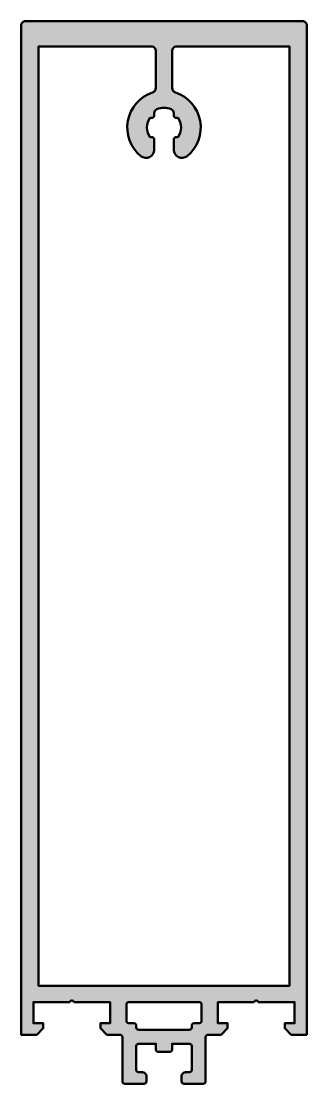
# Model space of a CAD drawing. Extents: x -18 to 18, y -6 to 124.
import ezdxf

# ---------------------------------------------------------------- set-up
doc = ezdxf.new("R2010")
doc.units = 0
doc.layers.add('0S-Alu contour', color=7, linetype='Continuous', lineweight=50)
doc.layers.add('0S-Alu hatch', color=252, linetype='Continuous', lineweight=25)

# ---------------------------------------------------------------- blocks, each defined once
blk = doc.blocks.new('434210__F4611D75_C797_460E_B690_9BDC2FC58663_')
at = {"layer": '0S-Alu hatch'}
h = blk.add_hatch(color=256, dxfattribs=at)
edge = h.paths.add_edge_path()
edge.add_line((17.5, 0), (15.6, 0))
edge.add_line((15.6, 0), (14.8, 0.7999999999999972))
edge.add_line((14.8, 0.7999999999999972), (14.8, 1.400000000000005))
edge.add_line((14.8, 1.400000000000005), (16, 1.400000000000005))
edge.add_line((16, 1.400000000000005), (16, 4))
edge.add_line((16, 4), (11.55, 4))
edge.add_arc((11.3, 3.943749999999994), 0.2562499999999995, 12.6803834918211, 167.3196165081789)
edge.add_line((11.05, 4), (6.599999999999997, 4))
edge.add_line((6.599999999999997, 4), (6.599999999999997, 1.400000000000005))
edge.add_line((6.599999999999997, 1.400000000000005), (7.799999999999997, 1.400000000000005))
edge.add_line((7.799999999999997, 1.400000000000005), (7.799999999999997, 0.7999999999999972))
edge.add_line((7.799999999999997, 0.7999999999999972), (6.999999999999996, 0))
edge.add_line((6.999999999999996, 0), (5.399999999999996, 0))
edge.add_arc((5.399999999999995, -0.3000000000000114), 0.3000000000000114, 89.99999999999967, 180)
edge.add_line((5.099999999999983, -0.3000000000000114), (5.099999999999999, -5.699999999999988))
edge.add_ellipse((4.799999999999998, -5.699999999999999), major_axis=(-0.3000000000000007, 0), ratio=1, start_angle=89.99999999999898, end_angle=180, ccw=False)
edge.add_line((4.799999999999993, -6), (2.449999999999999, -6))
edge.add_ellipse((2.450000000000005, -5.699999999999989), major_axis=(-0.3000000000000104, 0), ratio=1, start_angle=0, end_angle=89.9999999999988, ccw=False)
edge.add_line((2.149999999999995, -5.699999999999988), (2.149999999999998, -5.099999999999994))
edge.add_ellipse((2.649999999999997, -5.099999999999993), major_axis=(-0.4999999999999992, 0), ratio=1, start_angle=269.9999999999999, end_angle=360, ccw=False)
edge.add_line((2.649999999999998, -4.599999999999994), (3.100000000000001, -4.599999999999994))
edge.add_arc((3.100000000000008, -4.299999999999982), 0.3000000000000114, 269.9999999999986, 360)
edge.add_line((3.400000000000019, -4.299999999999982), (3.4, -1.400000000000005))
edge.add_arc((3.099999999999994, -1.400000000000005), 0.300000000000006, 0, 90)
edge.add_line((3.099999999999994, -1.099999999999999), (1, -1.099999999999994))
edge.add_line((1, -1.099999999999994), (1, -1.799999999999997))
edge.add_ellipse((0.700000000000003, -1.799999999999982), major_axis=(-0.2999999999999971, 0), ratio=1, start_angle=90, end_angle=180, ccw=False)
edge.add_line((0.700000000000003, -2.09999999999998), (-0.6999999999999993, -2.099999999999994))
edge.add_ellipse((-0.7000000000000025, -1.799999999999982), major_axis=(-0.3000000000000114, 0), ratio=1, start_angle=0, end_angle=90.00000000000063, ccw=False)
edge.add_line((-1.000000000000014, -1.799999999999982), (-1, -1.099999999999994))
edge.add_line((-1, -1.099999999999994), (-3.100000000000001, -1.099999999999994))
edge.add_arc((-3.099999999999994, -1.400000000000005), 0.3000000000000114, 90.00000000000136, 180)
edge.add_line((-3.400000000000005, -1.400000000000005), (-3.399999999999998, -4.300000000000011))
edge.add_arc((-3.100000000000008, -4.299999999999982), 0.29999999999999, 180, 270)
edge.add_line((-3.100000000000008, -4.599999999999972), (-2.649999999999998, -4.599999999999994))
edge.add_ellipse((-2.649999999999997, -5.099999999999993), major_axis=(-0.4999999999999992, 0), ratio=1, start_angle=180, end_angle=270.0000000000001, ccw=False)
edge.add_line((-2.149999999999998, -5.099999999999994), (-2.149999999999998, -5.699999999999988))
edge.add_ellipse((-2.449999999999997, -5.700000000000001), major_axis=(-0.2999999999999989, 0), ratio=1, start_angle=89.99999999999898, end_angle=180, ccw=False)
edge.add_line((-2.450000000000002, -6), (-4.8, -6))
edge.add_ellipse((-4.799999999999997, -5.699999999999988), major_axis=(-0.3000000000000114, 0), ratio=1, start_angle=0, end_angle=89.99999999999937, ccw=False)
edge.add_line((-5.100000000000008, -5.699999999999988), (-5.099999999999997, -0.2999999999999971))
edge.add_arc((-5.399999999999998, -0.3000000000000114), 0.3000000000000007, 0, 90)
edge.add_line((-5.399999999999998, -1.07e-14), (-6.999999999999996, 0))
edge.add_line((-6.999999999999996, 0), (-7.799999999999997, 0.7999999999999972))
edge.add_line((-7.799999999999997, 0.7999999999999972), (-7.799999999999997, 1.400000000000005))
edge.add_line((-7.799999999999997, 1.400000000000005), (-6.599999999999997, 1.400000000000005))
edge.add_line((-6.599999999999997, 1.400000000000005), (-6.599999999999997, 4))
edge.add_line((-6.599999999999997, 4), (-11.05, 4))
edge.add_arc((-11.29999999999999, 3.943749999999994), 0.2562499999999978, 12.68038349182122, 167.3196165081787)
edge.add_line((-11.54999999999999, 4), (-16, 4))
edge.add_line((-16, 4), (-16, 1.400000000000005))
edge.add_line((-16, 1.400000000000005), (-14.79999999999999, 1.400000000000005))
edge.add_line((-14.79999999999999, 1.400000000000005), (-14.79999999999999, 0.7999999999999972))
edge.add_line((-14.79999999999999, 0.7999999999999972), (-15.6, 0))
edge.add_line((-15.6, 0), (-17.5, 0))
edge.add_line((-17.5, 0), (-17.5, 123.5))
edge.add_ellipse((-17, 123.5), major_axis=(-0.4999999999999965, 0), ratio=1, start_angle=269.9999999999996, end_angle=360, ccw=False)
edge.add_line((-17, 124), (17, 124))
edge.add_ellipse((17, 123.5), major_axis=(-0.5, 0), ratio=1, start_angle=180, end_angle=270.0000000000004, ccw=False)
edge.add_line((17.5, 123.5), (17.5, 0))
edge = h.paths.add_edge_path()
edge.add_line((-1.20000000000002, 109.53030615433), (-1.20000000000002, 108.2778684822367))
edge.add_ellipse((-2.200000000000024, 108.2778684822367), major_axis=(-1.000000000000004, 0), ratio=1, start_angle=51.0551964059037, end_angle=180, ccw=False)
edge.add_ellipse((-2.13e-14, 111), major_axis=(-4.500000000000028, 0), ratio=1, start_angle=-71.71611005959238, end_angle=51.055196405904326, ccw=False)
edge.add_arc((-1.600000000000026, 115.8425200051213), 0.5999999999999992, 288.2838899404061, 360)
edge.add_line((-1.000000000000031, 115.8425200051213), (-1.000000000000028, 120.4))
edge.add_arc((-1.500000000000028, 120.4), 0.5, 0, 90)
edge.add_line((-1.500000000000028, 120.9), (-15.39999999999999, 120.9))
edge.add_line((-15.39999999999999, 120.9), (-15.4, 6))
edge.add_line((-15.4, 6), (15.40000000000001, 6))
edge.add_line((15.40000000000001, 6), (15.39999999999999, 120.9))
edge.add_line((15.39999999999999, 120.9), (1.499999999999985, 120.9))
edge.add_arc((1.499999999999985, 120.4), 0.5, 90, 180)
edge.add_line((0.9999999999999786, 120.4), (0.9999999999999928, 115.8425200051213))
edge.add_arc((1.599999999999981, 115.8425200051213), 0.599999999999989, 180, 251.7161100595927)
edge.add_ellipse((-2.13e-14, 111), major_axis=(-4.500000000000024, 0), ratio=1, start_angle=128.9448035940957, end_angle=251.7161100595926, ccw=False)
edge.add_ellipse((2.199999999999992, 108.2778684822367), major_axis=(-1.000000000000003, 0), ratio=1, start_angle=0, end_angle=128.9448035940959, ccw=False)
edge.add_line((1.199999999999988, 108.2778684822367), (1.199999999999997, 109.53030615433))
edge.add_ellipse((1.500000000000035, 109.53030615433), major_axis=(-0.3000000000000379, 0), ratio=1, start_angle=229.6807351609687, end_angle=360, ccw=False)
edge.add_arc((-1.42e-14, 111), 2.100000000000003, 323.7767789191133, 396.2232210808887)
edge.add_ellipse((1.499999999999975, 112.4696938456699), major_axis=(-0.2999999999999936, 0), ratio=1, start_angle=0, end_angle=130.319264839042, ccw=False)
edge.add_line((1.199999999999981, 112.4696938456699), (1.199999999999985, 112.7663521732655))
edge.add_arc((0.6999999999999816, 112.7663521732655), 0.5000000000000036, 0, 68.38172757784112)
edge.add_arc((-2.13e-14, 111), 2.400000000000009, 68.38172757784167, 111.6182724221582)
edge.add_arc((-0.700000000000017, 112.7663521732655), 0.5000000000000041, 111.618272422159, 180)
edge.add_line((-1.20000000000002, 112.7663521732655), (-1.200000000000024, 112.4696938456699))
edge.add_ellipse((-1.500000000000021, 112.4696938456699), major_axis=(-0.2999999999999964, 0), ratio=1, start_angle=49.68073516095808, end_angle=180, ccw=False)
edge.add_arc((-2.13e-14, 111), 2.100000000000007, 143.7767789191114, 216.2232210808884)
edge.add_ellipse((-1.500000000000028, 109.53030615433), major_axis=(-0.3000000000000043, 0), ratio=1, start_angle=180, end_angle=310.31926483904, ccw=False)
edge = h.paths.add_edge_path()
edge.add_line((4.299999999999997, 4), (-4.299999999999997, 4))
edge.add_arc((-4.299999999999997, 3.699999999999988), 0.3000000000000114, 90, 180)
edge.add_line((-4.600000000000008, 3.699999999999988), (-4.599999999999997, 1.700000000000002))
edge.add_arc((-4.299999999999997, 1.700000000000017), 0.3000000000000007, 180, 270)
edge.add_line((-4.299999999999997, 1.400000000000016), (-3.699999999999999, 1.400000000000005))
edge.add_ellipse((-3.699999999999995, 1.099999999999994), major_axis=(-0.3000000000000114, 0), ratio=1, start_angle=180, end_angle=270.0000000000007, ccw=False)
edge.add_line((-3.399999999999984, 1.099999999999994), (-3.399999999999998, 0.9000000000000056))
edge.add_arc((-3.099999999999994, 0.9000000000000056), 0.3000000000000043, 180, 270)
edge.add_line((-3.099999999999994, 0.6000000000000015), (3.100000000000001, 0.5999999999999944))
edge.add_arc((3.099999999999994, 0.9000000000000056), 0.3000000000000114, 270.0000000000013, 360)
edge.add_line((3.400000000000005, 0.9000000000000056), (3.4, 1.100000000000008))
edge.add_ellipse((3.699999999999999, 1.099999999999994), major_axis=(-0.2999999999999971, 0), ratio=1, start_angle=270, end_angle=360, ccw=False)
edge.add_line((3.699999999999999, 1.399999999999991), (4.299999999999991, 1.400000000000005))
edge.add_arc((4.299999999999993, 1.700000000000017), 0.3000000000000114, 269.9999999999997, 360)
edge.add_line((4.600000000000004, 1.700000000000017), (4.599999999999996, 3.700000000000002))
edge.add_arc((4.299999999999997, 3.699999999999988), 0.2999999999999989, 0, 90)
at = {"layer": '0S-Alu contour', "color": 7}
for points in [[(-17, 124), (17, 124)], [(-11.54999999999999, 4), (-16, 4), (-16, 1.400000000000005), (-14.79999999999999, 1.400000000000005), (-14.79999999999999, 0.7999999999999972), (-15.6, 0), (-17.5, 0), (-17.5, 123.5)], [(17.5, 123.5), (17.5, 0)], [(-1.500000000000028, 120.9), (-15.39999999999999, 120.9), (-15.4, 6), (15.40000000000001, 6), (15.39999999999999, 120.9), (1.499999999999985, 120.9)], [(-1.000000000000031, 115.8425200051213), (-1.000000000000028, 120.4)], [(0.9999999999999786, 120.4), (0.9999999999999928, 115.8425200051213)], [(-1.20000000000002, 112.7663521732655), (-1.200000000000024, 112.4696938456699)], [(1.199999999999981, 112.4696938456699), (1.199999999999985, 112.7663521732655)], [(-1.20000000000002, 109.53030615433), (-1.20000000000002, 108.2778684822367)], [(1.199999999999988, 108.2778684822367), (1.199999999999997, 109.53030615433)], [(-5.399999999999998, -1.07e-14), (-6.999999999999996, 0), (-7.799999999999997, 0.7999999999999972), (-7.799999999999997, 1.400000000000005), (-6.599999999999997, 1.400000000000005), (-6.599999999999997, 4), (-11.05, 4)], [(4.299999999999997, 4), (-4.299999999999997, 4)], [(11.05, 4), (6.599999999999997, 4), (6.599999999999997, 1.400000000000005), (7.799999999999997, 1.400000000000005), (7.799999999999997, 0.7999999999999972), (6.999999999999996, 0), (5.399999999999996, 0)], [(17.5, 0), (15.6, 0), (14.8, 0.7999999999999972), (14.8, 1.400000000000005), (16, 1.400000000000005), (16, 4), (11.55, 4)], [(-4.600000000000008, 3.699999999999988), (-4.599999999999997, 1.700000000000002)], [(4.600000000000004, 1.700000000000017), (4.599999999999996, 3.700000000000002)], [(-4.299999999999997, 1.400000000000016), (-3.699999999999999, 1.400000000000005)], [(3.699999999999999, 1.399999999999991), (4.299999999999991, 1.400000000000005)], [(-3.399999999999984, 1.099999999999994), (-3.399999999999998, 0.9000000000000056)], [(-3.099999999999994, 0.6000000000000015), (3.100000000000001, 0.5999999999999944)], [(3.400000000000005, 0.9000000000000056), (3.4, 1.100000000000008)], [(-5.100000000000008, -5.699999999999988), (-5.099999999999997, -0.2999999999999971)], [(-1.000000000000014, -1.799999999999982), (-1, -1.099999999999994), (-3.100000000000001, -1.099999999999994)], [(3.099999999999994, -1.099999999999999), (1, -1.099999999999994), (1, -1.799999999999997)], [(5.099999999999983, -0.3000000000000114), (5.099999999999999, -5.699999999999988)], [(-3.400000000000005, -1.400000000000005), (-3.399999999999998, -4.300000000000011)], [(0.700000000000003, -2.09999999999998), (-0.6999999999999993, -2.099999999999994)], [(3.400000000000019, -4.299999999999982), (3.4, -1.400000000000005)], [(-3.100000000000008, -4.599999999999972), (-2.649999999999998, -4.599999999999994)], [(-2.149999999999998, -5.099999999999994), (-2.149999999999998, -5.699999999999988)], [(2.149999999999995, -5.699999999999988), (2.149999999999998, -5.099999999999994)], [(2.649999999999998, -4.599999999999994), (3.100000000000001, -4.599999999999994)], [(-2.450000000000002, -6), (-4.8, -6)], [(4.799999999999993, -6), (2.449999999999999, -6)]]:
    blk.add_lwpolyline(points, dxfattribs=at)
at = {"layer": '0S-Alu contour', "color": 7, "extrusion": (0, 0, -1)}
for centre, radius, start, end in [((17, 123.5), 0.4999999999999965, 0, 90.0000000000004), ((-17, 123.5), 0.5, 89.99999999999959, 180), ((2.13e-14, 111), 4.500000000000028, 308.9448035940957, 71.7161100595925), ((2.13e-14, 111), 4.500000000000024, 108.2838899404074, 231.0551964059043), ((1.500000000000021, 112.4696938456699), 0.2999999999999964, 180, 310.3192648390419), ((-1.499999999999975, 112.4696938456699), 0.2999999999999936, 229.680735160958, 0), ((1.500000000000028, 109.53030615433), 0.3000000000000043, 49.68073516096004, 180), ((-1.500000000000035, 109.53030615433), 0.3000000000000379, 0, 130.3192648390313), ((2.200000000000024, 108.2778684822367), 1.000000000000004, 180, 308.9448035940963), ((-2.199999999999992, 108.2778684822367), 1.000000000000003, 231.0551964059041, 0), ((3.699999999999995, 1.099999999999994), 0.3000000000000114, 89.99999999999935, 180), ((-3.699999999999999, 1.099999999999994), 0.2999999999999971, 0, 90), ((0.7000000000000025, -1.799999999999982), 0.3000000000000114, 269.9999999999994, 0), ((-0.700000000000003, -1.799999999999982), 0.2999999999999971, 180, 270), ((2.649999999999997, -5.099999999999993), 0.4999999999999992, 89.99999999999991, 180), ((-2.649999999999997, -5.099999999999993), 0.4999999999999992, 0, 90.0000000000001), ((4.799999999999997, -5.699999999999988), 0.3000000000000114, 270.0000000000007, 0), ((2.449999999999997, -5.700000000000001), 0.2999999999999989, 180, 270.000000000001), ((-2.450000000000005, -5.699999999999989), 0.3000000000000105, 270.0000000000013, 0), ((-4.799999999999998, -5.699999999999999), 0.3000000000000007, 180, 270.000000000001)]:
    blk.add_arc(centre, radius, start, end, dxfattribs=at)
at = {"layer": '0S-Alu contour', "color": 7}
for centre, radius, start, end in [((-1.500000000000028, 120.4), 0.5, 0, 90), ((1.499999999999985, 120.4), 0.5, 90, 180), ((-1.600000000000026, 115.8425200051213), 0.5999999999999992, 288.2838899404061, 0), ((1.599999999999981, 115.8425200051213), 0.599999999999989, 180, 251.7161100595927), ((-0.700000000000017, 112.7663521732655), 0.5000000000000041, 111.618272422159, 180), ((-2.13e-14, 111), 2.400000000000009, 68.38172757784167, 111.6182724221582), ((0.6999999999999816, 112.7663521732655), 0.5000000000000036, 0, 68.38172757784112), ((-2.13e-14, 111), 2.100000000000007, 143.7767789191114, 216.2232210808884), ((-1.42e-14, 111), 2.100000000000003, 323.7767789191133, 36.22322108088872), ((-11.29999999999999, 3.943749999999994), 0.2562499999999978, 12.68038349182122, 167.3196165081787), ((-4.299999999999997, 3.699999999999988), 0.3000000000000114, 90, 180), ((4.299999999999997, 3.699999999999988), 0.2999999999999989, 0, 90), ((11.3, 3.943749999999994), 0.2562499999999995, 12.6803834918211, 167.3196165081789), ((-4.299999999999997, 1.700000000000017), 0.3000000000000007, 180, 270), ((4.299999999999993, 1.700000000000017), 0.3000000000000114, 269.9999999999997, 0), ((-3.099999999999994, 0.9000000000000056), 0.3000000000000043, 180, 270), ((3.099999999999994, 0.9000000000000056), 0.3000000000000114, 270.0000000000013, 0), ((5.399999999999995, -0.3000000000000114), 0.3000000000000114, 89.99999999999967, 180), ((-5.399999999999998, -0.3000000000000114), 0.3000000000000007, 0, 90), ((-3.099999999999994, -1.400000000000005), 0.3000000000000114, 90.00000000000136, 180), ((3.099999999999994, -1.400000000000005), 0.300000000000006, 0, 90), ((-3.100000000000008, -4.299999999999982), 0.29999999999999, 180, 270), ((3.100000000000008, -4.299999999999982), 0.3000000000000114, 269.9999999999986, 0)]:
    blk.add_arc(centre, radius, start, end, dxfattribs=at)
blk = doc.blocks.new('434210__ED4E3744_49F1_4B35_8361_D241C97A30AF_')
at = {"layer": '0S-Alu contour', "color": 7}
blk.add_blockref('434210__F4611D75_C797_460E_B690_9BDC2FC58663_', (0, 0), dxfattribs=at)

msp = doc.modelspace()

# ---------------------------------------------------------------- block references
at = {"layer": '0S-Alu contour', "color": 7}
msp.add_blockref('434210__ED4E3744_49F1_4B35_8361_D241C97A30AF_', (0, 0), dxfattribs=at)

doc.saveas('drawing.dxf')
